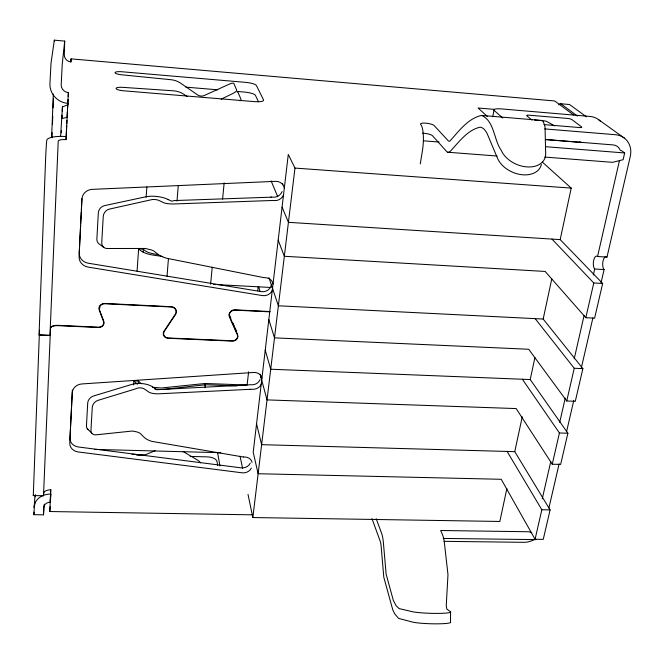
<?xml version="1.0" encoding="UTF-8"?>
<svg xmlns="http://www.w3.org/2000/svg" width="664" height="664" viewBox="0 0 664 664"><rect width="100%" height="100%" fill="white"/><g stroke="black" fill="none" stroke-linecap="round" stroke-linejoin="round"><path stroke-width="1" d="M573.513 114.93L555.361 101.434A18.501 6.731 -83.1 0 0 553.66 100.87L71.065 58.864L70.998 61.993M531.756 532.652L529.05 531.756L440.647 530.503L442.232 534.039A18.982 5.569 89.5 0 1 444.465 543.467L447.976 574.65L446.249 605.825L446.855 609.112L450.565 611.76L450.516 622.019A20.186 2.05 1.7 0 1 436.389 623.836A20.186 2.05 1.7 0 1 412.394 622.052L398.591 618.391L394.665 613.768L392.797 609.901L383.809 577.273L381.111 545.949A9.587 2.365 -89.9 0 0 380.206 541.193L371.94 518.543M34.951 495.087L33.864 514.691L43.509 514.841L44.28 504.15M39.5 330.174L33.283 495.568L43.5 495.759L43.724 493.227A6.748 3.527 0.2 0 1 50.688 489.849L49.825 511.529L252.793 514.832M51.618 137.431L53.311 94.089M51.933 137.763L52.132 132.626M52.456 124.392L52.771 116.167M53.095 107.942L53.452 98.687M269.974 311.541L234.99 309.831A5.47 4.963 -13.6 0 0 229.404 316.861L237.297 334.739A4.748 4.274 -13.3 0 1 232.441 340.806L168.009 337.959A4.822 4.341 -7 0 1 164.257 331.444L175.661 314.296A5.553 5.046 -6.9 0 0 171.362 306.702L104.895 303.44A5.652 5.113 -0.2 0 0 99.243 310.204L103.468 321.318A4.93 4.432 -0.3 0 1 98.546 327.178L57.876 325.335A7.155 2.905 2.3 0 0 50.53 327.9L43.5 495.759M60.615 136.186L62.441 106.912L68.019 104.68M61.345 132.817L61.437 130.75M61.959 118.308L62.092 115.204M62.267 111.054L62.441 106.912M66.715 125.454L66.226 136.577A19.082 5.212 4.2 0 0 46.762 140.287A18.75 0.44 -87.5 0 0 45.418 163.809L39.051 334.772L49.958 335.245L58.224 141.133A7.628 2.083 4.2 0 1 66.002 139.631L68.367 92.595A7.57 7.188 28 0 1 61.196 84.735L62.25 64.068L64.698 41.093L54.332 40.164L51.028 63.097L49.924 83.805A18.932 17.978 28 0 0 67.894 103.376L67.462 109.56M50.788 489.476L50.298 501.76L50.771 494.082A16.202 13.496 -2.5 0 0 43.318 495.427M66.807 123.429L66.939 120.4M50.771 494.082L50.414 502.233A6.482 5.395 -2.5 0 0 43.699 507.537L43.509 514.841M67.894 103.376L68.068 99.459M68.193 96.512L68.367 92.595M67.064 117.495L67.338 111.876M72.351 390.017L69.952 438.165A10.093 8.665 -2.6 0 0 78.402 446.988L241.173 467.846A8.018 6.864 -13.5 0 0 250.262 463.123M80.585 225.254L79.207 252.884A10.765 9.885 4.2 0 0 88.188 263.201L261.259 291.629A8.516 7.81 -17.3 0 0 271.534 284.341M80.684 223.204L81.249 211.94M81.348 209.899L81.913 198.636M50.149 506.682L49.825 511.529M137.066 271.144L138.627 248.884L143.341 249.158C146.993 253.25 153.168 253.565 158.206 254.719M146.138 197.233L146.877 186.924M133.58 384.929L133.879 380.837L138.378 381.003L141.225 383.767M143.125 252.196L143.341 249.158M138.228 383.045L138.378 381.003M66.002 139.631L66.226 136.577M34.719 505.014L34.885 502.963M35.375 496.821L35.541 494.771M167.021 276.257L168.415 258.96M176.989 201.126L178.226 186.044M34.138 512.176L33.864 514.691M210.596 284.275L212.231 267.277M222.581 199.142L224.166 182.832M204.944 385.502L205.143 383.477L247.116 385.029L248.61 371.807M205.076 387.801L205.367 384.755L237.172 385.933M257.748 290.724L258.196 286.715M260.578 377.766L260.819 375.741M506.898 488.463L499.834 521.456L252.843 517.546L294.965 168.075L288.284 154.422L253.208 452.226L258.122 473.731L501.229 479.292L535.068 539.259L543.252 539.367L550.091 509.894L514.774 451.653L522.244 416.809M71.065 58.864L70.799 61.926A6.897 6.565 34.1 0 1 64.3 54.697L64.698 41.093M420.279 163.925L422.42 150.703A21.082 5.578 -84.9 0 0 420.71 124.467A6.997 1.652 8.6 0 1 425.749 123.155A6.997 1.652 8.6 0 1 434.14 125.554L448.324 140.868A11.089 3.196 -84.4 0 0 450.341 140.602C458.973 130.957 468.319 118.225 481.632 115.436L541.899 120.466L543.252 121.421L545.028 126.749L545.675 153.708A23.921 16.509 23.7 0 1 526.76 166.896A23.921 16.509 23.7 0 1 501.195 150.238C493.742 139.963 494.58 121.097 481.632 115.436M33.283 495.568L33.407 494.838M492.754 116.814L493.983 110.025M260.114 374.172L267.019 399.894L516.169 408.576L552.265 464.211L560.648 464.418L567.886 433.235L530.221 379.551L534.918 357.597M268.829 319.591L274.498 337.86L528.702 349.264L566.741 400.998L575.298 401.313L582.884 368.636L543.177 319.044L551.767 278.93M278.183 240.152L284.333 256.279L545.152 271.443L585.814 317.707L594.612 318.156L602.663 283.47L560.184 239.613L571.214 188.103L542.272 162.033M542.256 498.83L550.755 461.571M559.711 422.329L565.238 398.118M574.219 358.784L584.112 315.408M593.326 275.062L594.703 269.011A6.74 2.797 -85.6 0 1 593.691 260.313A6.74 2.797 -85.6 0 1 597.558 256.512L619.387 160.846M535.068 539.259L541.832 509.744L507.113 451.445M552.265 464.211L559.412 432.969L522.369 379.235M566.741 400.998L574.236 368.271L535.176 318.645M585.814 317.707L593.774 282.964L551.983 239.09M621.363 150.504L624.666 152.961L623.114 159.717L612.565 162.331L544.804 157.077M548.887 508.051L559.121 463.812M566.566 431.683L573.787 400.467M581.249 368.246L592.902 317.898M601.061 282.656L604.099 269.567A6.723 2.839 -85.5 0 1 603.061 260.877A6.723 2.839 -85.5 0 1 606.987 257.084L630.252 156.579A21.638 18.559 -47 0 0 615.37 134.709L544.754 128.907M221.095 99.202L232.823 93.491A5.154 1.353 -25.4 0 0 236.716 90.163L233.836 83.44A5.055 1.295 -25.4 0 0 229.022 84.278L204.23 95.516A6.964 6.706 38.7 0 1 200.735 96.006A6.781 6.648 23.4 0 1 197.482 94.819L180.832 83.324A20.435 19.812 25.3 0 0 170.972 79.705L121.553 74.783A6.864 1.527 5.4 0 1 115.013 72.65A6.864 1.527 5.4 0 1 121.719 71.737L245.489 82.344A9.985 2.233 6.6 0 1 256.42 85.523L263.533 99.89A10.416 2.44 6.7 0 1 254.478 101.625L123.355 90.777A7.204 1.685 5.3 0 1 116.042 88.536A7.204 1.685 5.3 0 1 122.616 87.341L173.611 90.819A20.908 20.451 -15.3 0 1 183.72 94.222L187.123 96.471M155.177 450.673L146.653 454.234A9.113 7.902 7.3 0 1 142.121 454.848L132.003 454.267M61.354 118.582L67.338 117.354M163.427 389.436L205.367 384.755M205.143 383.477L161.352 388.008L152.529 387.228M249.896 389.328L158.928 393.793A13.471 6.134 -3.9 0 1 149.325 392.407L144.544 389.104A6.764 3.079 -4.5 0 0 138.411 387.892A7.345 3.287 -15.9 0 0 135.39 388.938L98.031 400.351A6.806 5.237 -44.4 0 0 92.271 407.347L90.951 430.181A6.773 5.138 -43.8 0 0 95.981 434.837L132.335 431.027L135.19 431.583A6.665 3.171 11.4 0 1 140.237 433.418L143.831 437.02A13.122 6.225 11.9 0 0 151.782 441.361L242.211 456.815A19.422 9.122 14.2 0 0 243.339 456.973M270.671 197.191L174.383 200.561L171.685 201.192L168.125 199.549M443.253 538.421L535.972 539.616M444.058 541.334L523.68 542.322A18.401 14.691 -26.9 0 0 534.479 539.517M541.832 509.744L550.091 509.894M243.348 456.99L244.95 457.031A8.084 6.906 -13.6 0 1 252.054 462.41M136.577 455.081L140.693 455.18M190.112 456.434L207.616 456.882A8.765 4.416 5.1 0 1 217.02 461.53L217.717 465.53M94.803 449.412L220.838 452.707M514.774 451.653L261.624 444.672L256.553 423.831M559.412 432.969L567.886 433.235M530.221 379.551L270.721 369.226L265.226 350.177M574.236 368.271L582.884 368.636M39.043 335.096L49.949 335.569M543.177 319.044L278.365 305.78L268.903 277.593M269.933 311.856L234.956 310.138A5.129 4.656 -13.6 0 0 229.719 316.736L237.604 334.614A5.088 4.582 -13.3 0 1 232.408 341.105L167.984 338.267A5.171 4.656 -7 0 1 163.958 331.286L175.371 314.13A5.204 4.731 -6.9 0 0 171.337 307.017L104.879 303.763A5.304 4.789 -0.2 0 0 99.575 310.105L103.8 321.218A5.279 4.748 -0.3 0 1 98.529 327.493L57.868 325.659A7.155 2.905 2.3 0 0 50.522 328.224M213.667 284.441L215.709 284.549M217.751 284.657L271.045 287.479M593.774 282.964L602.663 283.47M594.703 269.011L604.099 269.567M597.558 256.512L606.987 257.084M560.184 239.613L288.425 222.324L282.076 207.118M271.31 197.092L273.045 197.208A8.798 8.341 -23.4 0 0 282.117 191.581M294.965 168.075L571.214 188.103M447.777 152.239L497.112 156.032M423.549 140.818L439.037 142.03M545.41 139.473L613.071 144.91A10.815 9.279 -47 0 1 620.384 150.662M545.517 139.573L581.855 142.494A10.748 9.329 -48.2 0 1 579.406 141.947M545.717 146.711L624.666 152.961M185.895 87.142L217.775 89.823M237.305 91.466L244.51 92.072A9.952 2.299 6.6 0 1 255.399 95.301L258.479 101.75M534.537 120.018L543.866 120.798A10.69 9.429 -47.9 0 1 547.493 121.894L554.573 125.886M544.09 124.608L579.531 127.546A3.536 0.764 9.9 0 0 581.564 126.882L571.911 119.595A3.461 0.739 9.8 0 0 567.546 118.433L528.959 115.179A3.469 0.747 9.4 0 0 526.801 115.793L531.93 120.035M494.514 109.394L478.097 108.008L487.517 116.582M560.374 103.725L569.056 104.48A7.835 2.938 -82.8 0 1 569.803 104.721L586.428 116.822M155.011 389.054L158.696 389.386M162.763 256.487C154.646 255.125 144.752 255.067 138.627 248.884M182.816 451.379L197.474 460.052A4.432 1.701 38.1 0 1 200.611 462.874M137.39 384.273L133.879 380.837M598.862 119.86L624.55 138.253M577.448 116.067L561.097 103.966A7.843 2.888 -82.9 0 0 558.806 104.812M103.758 247.39L98.886 243.738A7.08 5.943 -52 0 1 96.869 238.907L98.322 212.945A7.13 6.059 -53.9 0 1 104.439 205.657L143.972 197.183A18.136 5.827 -2.6 0 1 151.857 196.17A17.911 5.694 2 0 1 168.125 199.549M502.772 118.034L494.423 110.68A10.333 2.233 9.2 0 1 501.146 108.896L590.064 116.449A20.584 17.853 -48 0 1 600.256 121.114M87.275 428.695L91.773 433.185M229.229 314.611L230.881 318.355M232.948 323.036L234.184 325.841M235.014 327.709L236.251 330.523M271.111 180.89L277.768 196.818M99.21 306.046L99.907 307.888M376.173 518.659L381.559 533.217A19.173 4.731 -89.9 0 1 383.394 542.729L386.141 574.227L393.337 600.439L396.118 605.742L399.114 608.597L412.485 611.727A20.161 1.884 1.7 0 0 436.455 613.403A20.161 1.884 1.7 0 0 450.565 611.76M258.661 286.823L260.155 291.637M240.061 456.209L242.576 468.278M248.021 494.423L252.843 517.546M219.925 465.854L217.817 453.952A8.79 4.382 5.2 0 0 217.319 452.798M54.332 40.164L54.39 41.019M541.392 164.44A23.738 16.484 23.8 0 1 520.966 174.599A23.738 16.484 23.8 0 1 497.51 158.239L487.177 133.672C485.691 130.85 483.699 127.795 480.321 127.164C467.68 129.721 458.924 142.054 450.565 150.985A22.186 6.391 -84.4 0 1 446.532 151.4L432.471 135.713A6.972 1.701 8.6 0 0 422.445 133.215M240.102 100.812A5.138 1.386 -25.4 0 0 240.999 99.334L238.044 92.454A5.03 1.328 -25.4 0 0 237.222 92.13M33.947 507.371A16.202 13.496 -2.5 0 1 42.554 495.751M251.349 468.054A8.076 6.897 -13.6 0 1 242.202 472.818L78.286 451.968A10.167 8.707 -2.7 0 1 69.77 443.104L72.293 392.623A10.35 9.039 -1.5 0 1 81.913 383.941L253.698 372.471A8.317 7.354 -14.8 0 1 261.94 378.131M249.896 389.32A19.92 9.08 -1.8 0 0 251.092 389.245L252.727 389.311A8.317 7.345 -14.8 0 0 261.276 384.141M88.37 429.708A6.731 5.129 -43.6 0 1 86.461 425.699L87.723 402.957A6.773 5.229 -44.3 0 1 93.458 396.018L130.692 384.738A17.032 7.76 -4.5 0 1 138.095 383.385A16.783 7.636 0.4 0 1 153.284 387.402L156.106 389.552L157.152 389.685L249.373 384.838A10.433 4.831 -9.6 0 0 249.971 384.73L251.598 384.796A8.25 7.304 -14.7 0 0 260.081 379.65M272.73 289.006A8.582 7.86 -17.3 0 1 262.504 295.604L88.138 267.102A10.848 9.952 4 0 1 79.082 256.727L81.962 199.026A11.064 10.342 8.3 0 1 92.279 189.356L275.593 181.338A8.873 8.408 -23.6 0 1 284.317 188.07M273.062 284.034A8.59 7.868 -17.4 0 0 265.558 277.701L263.857 277.61A20.708 6.997 14.2 0 1 262.645 277.394L166.44 258.196A14.027 4.764 12.6 0 1 157.907 254.204L154.015 251.125A7.13 2.424 12.3 0 0 148.628 249.307L145.599 248.469L107.053 248.494A7.121 5.959 -52 0 1 101.741 242.543L103.244 216.447A7.179 6.067 -54 0 1 109.394 209.102L152.288 199.532A7.204 2.316 -2.6 0 1 158.87 200.437L164.066 202.902A14.351 4.598 -2.3 0 0 174.358 203.939L271.402 200.528A21.24 6.806 -0.8 0 0 272.672 200.445L274.423 200.586A8.864 8.391 -23.3 0 0 283.561 194.917M271.302 197.059A11.114 3.693 -8.3 0 1 270.663 197.167M282.441 183.264A8.806 8.35 -23.6 0 1 282.864 184.775"/></g></svg>
